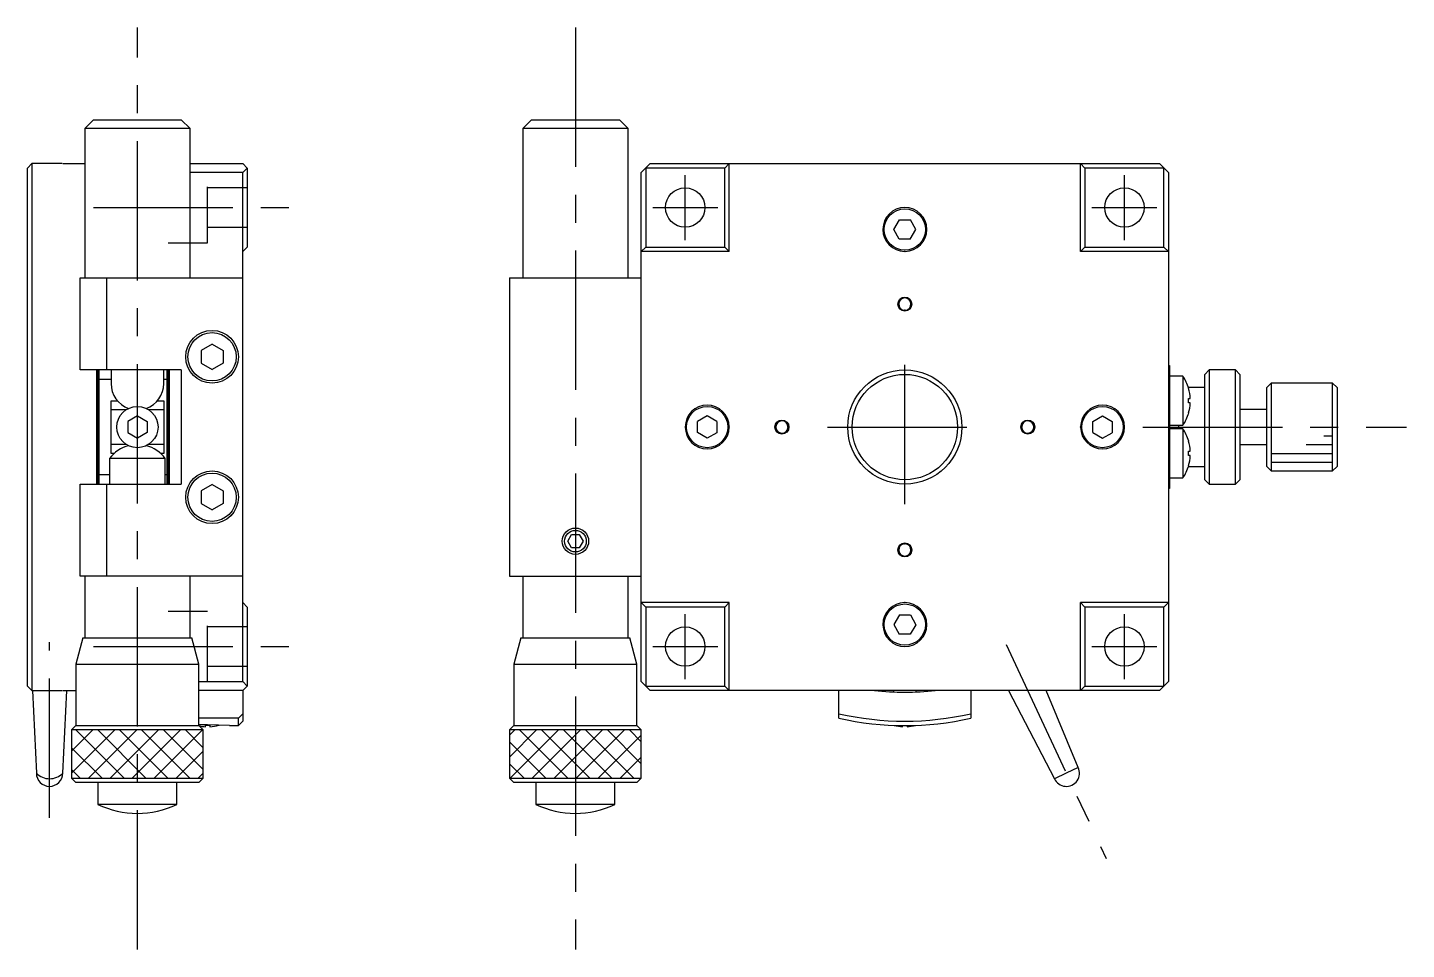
# Model space of a CAD drawing. Extents: x 0 to 351, y -8 to 206.
# Drawn here: x 194.2 to 351.2, y 52.9 to 157.9 of the extents above; entities that cross this region are included whole.
import ezdxf

# ---------------------------------------------------------------- set-up
doc = ezdxf.new("R2010")
doc.units = 0
doc.header["$LTSCALE"] = 0.5
doc.linetypes.add('CENTER', pattern=[50.8, 31.75, -6.35, 6.35, -6.35])
doc.linetypes.add('DASHED', pattern=[19.05, 12.7, -6.35])
for name, color, linetype in [('MSM_CENTER', 1, 'CENTER'), ('MSM_CONTINUOUS', 7, 'CONTINUOUS'), ('MSM_DASHED', 4, 'DASHED'), ('MSM_NARROW', 5, 'CONTINUOUS')]:
    doc.layers.add(name, color=color, linetype=linetype)

msp = doc.modelspace()

# ---------------------------------------------------------------- linework, layer by layer
at = {"layer": 'MSM_CENTER'}
for p, q in [((206.683636, 52.900134), (206.683636, 157.900134)), ((256.550443, 157.900134), (256.550443, 52.900134)), ((269.050443, 133.700134), (269.050443, 141.100134)), ((319.050443, 133.700134), (319.050443, 141.100134)), ((201.683636, 137.400134), (226.683636, 137.400134)), ((265.350443, 137.400134), (272.750443, 137.400134)), ((315.350443, 137.400134), (322.750443, 137.400134)), ((294.050443, 103.600134), (294.050443, 121.200134)), ((285.250443, 112.400134), (302.850443, 112.400134)), ((321.150443, 112.400134), (351.150443, 112.400134)), ((269.050443, 83.700134), (269.050443, 91.100134)), ((319.050443, 83.700134), (319.050443, 91.100134)), ((196.683636, 67.900134), (196.683636, 87.900134)), ((201.683636, 87.400134), (226.683636, 87.400134)), ((265.350443, 87.400134), (272.750443, 87.400134)), ((305.595622, 87.641417), (316.95724, 63.276349)), ((315.350443, 87.400134), (322.750443, 87.400134))]:
    msp.add_line(p, q, dxfattribs=at)
at = {"layer": 'MSM_CONTINUOUS'}
for p, q in [((201.683636, 147.400134), (200.683636, 146.400134)), ((200.683636, 146.400134), (200.683636, 129.400134)), ((212.683636, 146.400134), (200.683636, 146.400134)), ((201.683636, 147.400134), (211.683636, 147.400134)), ((212.683636, 146.400134), (211.683636, 147.400134)), ((212.683636, 129.400134), (212.683636, 146.400134)), ((251.550443, 147.400134), (250.550443, 146.400134)), ((262.550443, 146.400134), (250.550443, 146.400134)), ((250.550443, 146.400134), (250.550443, 129.400134)), ((251.550443, 147.400134), (261.550443, 147.400134)), ((262.550443, 146.400134), (261.550443, 147.400134)), ((262.550443, 129.400134), (262.550443, 146.400134)), ((194.683636, 142.400134), (194.183636, 141.900134)), ((194.183636, 82.900134), (194.183636, 141.900134)), ((194.683636, 142.400134), (194.683636, 82.400134)), ((198.133626, 142.400134), (194.683636, 142.400134)), ((198.183636, 142.400134), (200.683636, 142.400134)), ((212.683636, 142.400134), (218.683636, 142.400134)), ((218.683636, 141.400134), (212.683636, 141.400134)), ((218.683636, 142.400134), (219.183636, 141.900134)), ((219.183636, 141.900134), (218.683636, 141.400134)), ((218.683636, 83.400134), (218.683636, 141.400134)), ((219.183636, 141.900134), (219.183636, 132.900234)), ((265.050443, 142.400134), (264.050443, 141.400134)), ((264.050443, 83.400134), (264.050443, 141.400134)), ((273.550343, 141.900134), (264.550443, 141.900134)), ((264.550443, 141.900134), (264.550443, 132.900234)), ((265.050443, 142.400134), (323.050443, 142.400134)), ((273.550343, 141.900134), (274.050343, 142.400134)), ((273.550343, 132.900234), (273.550343, 141.900134)), ((274.050343, 132.400234), (274.050343, 142.400134)), ((314.050543, 142.400134), (314.550543, 141.900134)), ((314.050543, 132.400234), (314.050543, 142.400134)), ((323.550443, 141.900134), (314.550543, 141.900134)), ((314.550543, 141.900134), (314.550543, 132.900234)), ((324.050443, 141.400134), (323.050443, 142.400134)), ((323.550443, 132.900234), (323.550443, 141.900134)), ((324.050443, 141.400134), (324.050443, 83.400134)), ((292.780324, 134.911637), (293.425346, 136.00584)), ((293.425346, 136.00584), (294.695464, 135.994337)), ((295.320561, 134.88863), (294.695464, 135.994337)), ((293.405421, 133.80593), (292.780324, 134.911637)), ((294.67554, 133.794427), (293.405421, 133.80593)), ((294.67554, 133.794427), (295.320561, 134.88863)), ((218.683636, 132.400234), (219.183636, 132.900234)), ((264.050443, 132.400234), (264.550443, 132.900234)), ((274.050343, 132.400234), (264.050443, 132.400234)), ((264.550443, 132.900234), (273.550343, 132.900234)), ((274.050343, 132.400234), (273.550343, 132.900234)), ((294.072803, 132.400234), (294.028082, 132.400234)), ((314.050543, 132.400234), (314.550543, 132.900234)), ((324.050443, 132.400234), (314.050543, 132.400234)), ((314.550543, 132.900234), (323.550443, 132.900234)), ((323.550443, 132.900234), (324.050443, 132.400234)), ((200.183636, 118.900134), (200.183636, 129.400134)), ((200.183636, 129.400134), (218.683636, 129.400134)), ((203.183636, 129.400134), (203.183636, 118.900134)), ((249.050443, 129.400134), (249.050443, 95.400134)), ((249.050443, 129.400134), (264.050443, 129.400134)), ((294.050443, 125.700134), (294.013985, 125.701084)), ((294.0869, 125.701084), (294.050443, 125.700134)), ((215.183636, 121.843509), (213.933636, 121.121821)), ((213.933636, 121.121821), (213.933636, 119.678446)), ((215.183636, 121.843509), (216.433636, 121.121821)), ((216.433636, 121.121821), (216.433636, 119.678446)), ((213.933636, 119.678446), (215.183636, 118.956758)), ((216.433636, 119.678446), (215.183636, 118.956758)), ((324.050443, 119.400134), (324.162943, 119.400134)), ((324.162943, 119.400134), (324.162943, 105.400134)), ((211.683636, 118.900134), (200.183636, 118.900134)), ((202.083636, 105.900134), (202.083636, 118.900134)), ((202.183636, 118.900134), (202.183636, 105.900134)), ((202.183636, 117.845315), (202.283636, 117.85449)), ((202.283636, 118.900134), (202.283636, 105.900134)), ((202.283636, 117.85449), (203.683636, 117.85449)), ((203.683636, 118.900134), (203.683636, 117.350134)), ((209.683636, 117.350134), (209.683636, 118.900134)), ((209.683636, 117.85449), (210.083636, 117.85449)), ((210.083636, 105.900134), (210.083636, 118.900134)), ((210.083636, 117.85449), (210.183636, 117.845315)), ((210.183636, 105.900134), (210.183636, 118.900134)), ((210.283636, 118.900134), (210.283636, 105.900134)), ((211.683636, 118.900134), (211.683636, 105.900134)), ((325.705406, 118.200134), (324.162943, 118.200134)), ((325.705406, 118.200134), (325.705406, 112.600134)), ((328.700443, 118.900134), (328.200443, 118.400134)), ((328.200443, 106.400134), (328.200443, 118.400134)), ((328.700443, 118.900134), (328.700443, 105.900134)), ((331.700443, 118.900134), (328.700443, 118.900134)), ((331.700443, 105.900134), (331.700443, 118.900134)), ((332.200443, 118.400134), (331.700443, 118.900134)), ((332.200443, 118.400134), (332.200443, 106.400134)), ((328.200443, 116.900134), (326.332639, 116.900134)), ((326.356147, 116.799273), (326.362316, 116.802281)), ((335.750443, 117.400134), (335.250443, 116.900134)), ((335.250443, 107.900134), (335.250443, 116.900134)), ((335.750443, 117.400134), (335.750443, 107.400134)), ((342.750443, 117.400134), (335.750443, 117.400134)), ((342.750443, 107.400134), (342.750443, 117.400134)), ((343.250443, 116.900134), (342.750443, 117.400134)), ((343.250443, 116.900134), (343.250443, 107.900134)), ((203.683636, 109.400134), (203.683636, 115.400134)), ((203.683636, 115.400134), (204.403834, 115.400134)), ((208.963439, 115.400134), (209.683636, 115.400134)), ((209.683636, 115.400134), (209.683636, 109.400134)), ((326.356147, 115.660134), (326.549404, 115.660134)), ((326.356147, 115.140134), (326.356147, 115.660134)), ((326.549404, 115.140134), (326.356147, 115.140134)), ((205.372149, 114.350134), (203.683636, 114.350134)), ((206.683636, 113.670304), (205.583636, 113.035219)), ((205.583636, 113.035219), (205.583636, 111.765048)), ((206.683636, 113.670304), (207.783636, 113.035219)), ((207.783636, 113.035219), (207.783636, 111.765048)), ((209.683636, 114.350134), (207.995124, 114.350134)), ((270.444736, 111.775037), (270.45624, 113.045155)), ((271.561946, 113.670252), (270.45624, 113.045155)), ((272.656149, 113.025231), (271.561946, 113.670252)), ((272.656149, 113.025231), (272.644646, 111.755112)), ((315.444736, 111.775037), (315.45624, 113.045155)), ((315.45624, 113.045155), (316.561946, 113.670252)), ((316.561946, 113.670252), (317.656149, 113.025231)), ((317.656149, 113.025231), (317.644646, 111.755112)), ((326.362316, 113.997986), (326.356147, 114.000995)), ((335.250443, 114.400134), (332.200443, 114.400134)), ((205.583636, 111.765048), (206.683636, 111.129963)), ((207.783636, 111.765048), (206.683636, 111.129963)), ((271.538939, 111.130015), (270.444736, 111.775037)), ((272.644646, 111.755112), (271.538939, 111.130015)), ((274.050343, 112.422494), (274.050343, 112.377773)), ((280.749493, 112.436591), (280.750443, 112.400134)), ((280.750443, 112.400134), (280.749493, 112.363676)), ((307.350443, 112.400134), (307.351393, 112.436591)), ((307.351393, 112.363676), (307.350443, 112.400134)), ((314.050543, 112.377773), (314.050543, 112.422494)), ((315.444736, 111.775037), (316.538939, 111.130015)), ((316.538939, 111.130015), (317.644646, 111.755112)), ((324.162943, 112.600134), (325.705406, 112.600134)), ((325.705406, 112.200134), (324.162943, 112.200134)), ((324.200443, 112.200134), (324.200443, 112.600134)), ((325.200443, 112.600134), (325.200443, 112.200134)), ((325.705406, 112.200134), (325.705406, 106.600134)), ((203.683636, 110.450134), (205.372149, 110.450134)), ((207.995124, 110.450134), (209.683636, 110.450134)), ((326.356147, 110.799273), (326.362316, 110.802281)), ((332.200443, 110.400134), (335.250443, 110.400134)), ((209.858636, 108.83311), (203.508636, 108.83311)), ((203.508636, 108.83311), (203.508636, 105.900134)), ((204.037885, 109.400134), (203.683636, 109.400134)), ((209.683636, 109.400134), (209.329388, 109.400134)), ((209.858636, 105.900134), (209.858636, 108.83311)), ((326.356147, 109.660134), (326.549404, 109.660134)), ((326.356147, 109.140134), (326.356147, 109.660134)), ((326.549404, 109.140134), (326.356147, 109.140134)), ((202.283636, 106.945778), (202.183636, 106.954952)), ((203.508636, 106.945778), (202.283636, 106.945778)), ((210.083636, 106.945778), (209.858636, 106.945778)), ((210.183636, 106.954952), (210.083636, 106.945778)), ((326.332639, 107.900134), (328.200443, 107.900134)), ((326.362316, 107.997986), (326.356147, 108.000995)), ((335.250443, 107.900134), (335.750443, 107.400134)), ((335.750443, 107.400134), (342.750443, 107.400134)), ((342.750443, 107.400134), (343.250443, 107.900134)), ((200.183636, 95.400134), (200.183636, 105.900134)), ((200.183636, 105.900134), (211.683636, 105.900134)), ((203.183636, 105.900134), (203.183636, 95.400134)), ((215.183636, 105.843509), (213.933636, 105.121821)), ((215.183636, 105.843509), (216.433636, 105.121821)), ((324.162943, 105.400134), (324.050443, 105.400134)), ((324.162943, 106.600134), (325.705406, 106.600134)), ((328.200443, 106.400134), (328.700443, 105.900134)), ((328.700443, 105.900134), (331.700443, 105.900134)), ((331.700443, 105.900134), (332.200443, 106.400134)), ((213.933636, 105.121821), (213.933636, 103.678446)), ((213.933636, 103.678446), (215.183636, 102.956758)), ((216.433636, 103.678446), (215.183636, 102.956758)), ((216.433636, 105.121821), (216.433636, 103.678446)), ((255.684417, 99.400134), (256.11743, 100.150134)), ((256.11743, 98.650134), (255.684417, 99.400134)), ((256.11743, 100.150134), (256.983456, 100.150134)), ((256.983456, 100.150134), (257.416468, 99.400134)), ((257.416468, 99.400134), (256.983456, 98.650134)), ((294.013985, 99.099184), (294.050443, 99.100134)), ((294.050443, 99.100134), (294.0869, 99.099184)), ((256.983456, 98.650134), (256.11743, 98.650134)), ((218.683636, 95.400134), (200.183636, 95.400134)), ((200.683636, 95.400134), (200.683636, 88.400134)), ((212.683636, 88.400134), (212.683636, 95.400134)), ((249.050443, 95.400134), (264.050443, 95.400134)), ((250.550443, 95.400134), (250.550443, 88.400134)), ((262.550443, 88.400134), (262.550443, 95.400134)), ((219.183636, 91.900034), (218.683636, 92.400034)), ((219.183636, 91.900034), (219.183636, 82.900134)), ((264.550443, 91.900034), (264.050443, 92.400034)), ((274.050343, 92.400034), (264.050443, 92.400034)), ((264.550443, 91.900034), (264.550443, 82.900134)), ((273.550343, 91.900034), (264.550443, 91.900034)), ((273.550343, 91.900034), (274.050343, 92.400034)), ((273.550343, 82.900134), (273.550343, 91.900034)), ((274.050343, 82.400134), (274.050343, 92.400034)), ((294.072803, 92.400034), (294.028082, 92.400034)), ((314.050543, 82.400134), (314.050543, 92.400034)), ((314.050543, 92.400034), (314.550543, 91.900034)), ((324.050443, 92.400034), (314.050543, 92.400034)), ((314.550543, 91.900034), (314.550543, 82.900134)), ((323.550443, 91.900034), (314.550543, 91.900034)), ((324.050443, 92.400034), (323.550443, 91.900034)), ((323.550443, 82.900134), (323.550443, 91.900034)), ((293.425346, 91.00584), (292.780324, 89.911637)), ((292.780324, 89.911637), (293.405421, 88.80593)), ((293.425346, 91.00584), (294.695464, 90.994337)), ((295.320561, 89.88863), (294.67554, 88.794427)), ((294.695464, 90.994337), (295.320561, 89.88863)), ((200.483636, 88.400134), (199.683636, 85.400134)), ((200.483636, 88.400134), (212.883636, 88.400134)), ((213.683636, 85.400134), (212.883636, 88.400134)), ((250.350443, 88.400134), (249.550443, 85.400134)), ((250.350443, 88.400134), (262.750443, 88.400134)), ((263.550443, 85.400134), (262.750443, 88.400134)), ((294.67554, 88.794427), (293.405421, 88.80593)), ((199.683636, 85.400134), (213.683636, 85.400134)), ((199.683636, 85.400134), (199.683636, 78.400134)), ((213.683636, 78.400134), (213.683636, 85.400134)), ((249.550443, 85.400134), (263.550443, 85.400134)), ((249.550443, 85.400134), (249.550443, 78.400134)), ((263.550443, 78.400134), (263.550443, 85.400134)), ((213.683636, 83.400134), (218.683636, 83.400134)), ((218.683636, 83.400134), (219.183636, 82.900134)), ((264.050443, 83.400134), (265.050443, 82.400134)), ((323.050443, 82.400134), (324.050443, 83.400134)), ((194.183636, 82.900134), (194.683636, 82.400134)), ((194.683636, 82.400134), (198.133626, 82.400134)), ((194.731119, 82.400134), (195.183945, 72.962893)), ((198.183328, 72.962893), (198.636154, 82.400134)), ((198.183636, 82.400134), (199.683636, 82.400134)), ((218.683636, 82.400134), (213.683636, 82.400134)), ((219.183636, 82.900134), (218.683636, 82.400134)), ((218.683636, 82.400134), (218.683636, 78.900134)), ((264.550443, 82.900134), (273.550343, 82.900134)), ((323.050443, 82.400134), (265.050443, 82.400134)), ((274.050343, 82.400134), (273.550343, 82.900134)), ((286.550443, 79.237655), (286.550443, 82.400134)), ((292.750443, 82.400114), (292.750443, 82.228127)), ((295.350443, 82.228127), (295.350443, 82.400114)), ((301.550443, 82.400134), (301.550443, 79.237655)), ((305.841178, 82.400134), (311.074876, 72.341818)), ((313.793799, 73.609672), (310.150793, 82.400134)), ((314.550543, 82.900134), (314.050543, 82.400134)), ((314.550543, 82.900134), (323.550443, 82.900134)), ((214.683636, 78.49217), (213.683566, 78.477425)), ((218.183636, 79.237655), (213.683636, 79.237655)), ((217.183636, 78.400134), (214.683636, 78.49217)), ((218.183636, 79.237655), (218.683636, 79.750478)), ((218.183636, 78.400134), (218.183636, 79.237655)), ((218.183636, 78.400134), (218.683636, 78.900134)), ((199.683636, 78.400134), (199.183636, 77.900134)), ((214.183636, 77.900134), (199.183636, 77.900134)), ((199.183636, 77.900134), (199.183636, 72.400134)), ((199.683636, 78.400134), (213.683636, 78.400134)), ((214.183636, 77.900134), (213.683636, 78.400134)), ((214.183636, 72.400134), (214.183636, 77.900134)), ((214.423636, 78.437553), (214.943636, 78.437553)), ((214.423636, 78.265181), (214.423636, 78.437553)), ((214.943636, 78.437553), (214.943636, 78.265181)), ((215.942226, 78.437553), (215.945569, 78.430698)), ((217.183636, 78.400134), (218.183636, 78.400134)), ((249.550443, 78.400134), (249.050443, 77.900134)), ((264.050443, 77.900134), (249.050443, 77.900134)), ((249.050443, 77.900134), (249.050443, 72.400134)), ((249.550443, 78.400134), (263.550443, 78.400134)), ((264.050443, 77.900134), (263.550443, 78.400134)), ((264.050443, 72.400134), (264.050443, 77.900134)), ((293.790443, 78.265181), (293.790443, 78.401128)), ((294.310443, 78.401128), (294.310443, 78.265181)), ((199.183636, 72.400134), (199.683636, 71.900134)), ((199.183636, 72.400134), (214.183636, 72.400134)), ((213.683636, 71.900134), (214.183636, 72.400134)), ((249.050443, 72.400134), (249.550443, 71.900134)), ((249.050443, 72.400134), (264.050443, 72.400134)), ((263.550443, 71.900134), (264.050443, 72.400134)), ((312.434337, 72.975745), (311.074876, 72.341818)), ((313.793799, 73.609672), (312.434337, 72.975745)), ((213.683636, 71.900134), (199.683636, 71.900134)), ((202.183636, 71.900134), (202.183636, 69.400134)), ((211.183636, 69.400134), (211.183636, 71.900134)), ((263.550443, 71.900134), (249.550443, 71.900134)), ((252.050443, 71.900134), (252.050443, 69.400134)), ((261.050443, 69.400134), (261.050443, 71.900134)), ((211.183636, 69.400134), (202.183636, 69.400134)), ((261.050443, 69.400134), (252.050443, 69.400134))]:
    msp.add_line(p, q, dxfattribs=at)
for centre, radius in [((269.050443, 137.400134), 2.25), ((319.050443, 137.400134), 2.25), ((294.050443, 134.900134), 2.35), ((294.050443, 126.400134), 0.8), ((215.183636, 120.400134), 3), ((215.183636, 120.400134), 2.75), ((294.050443, 112.400134), 6.5), ((294.050443, 112.400134), 6), ((206.683636, 112.400134), 2.35), ((271.550443, 112.400134), 2.35), ((316.550443, 112.400134), 2.35), ((280.050443, 112.400134), 0.8), ((308.050443, 112.400134), 0.8), ((215.183636, 104.400134), 3), ((215.183636, 104.400134), 2.75), ((256.550443, 99.400134), 1.2295), ((294.050443, 98.400134), 0.8), ((294.050443, 89.900134), 2.35), ((269.050443, 87.400134), 2.25), ((319.050443, 87.400134), 2.25)]:
    msp.add_circle(centre, radius, dxfattribs=at)
for centre, radius, start, end in [((294.050443, 134.900134), 2.5, 270.512471, 269.487529), ((294.050443, 126.400134), 0.7, 272.985436, 267.014564), ((321.562943, 115.400134), 5, 16.285843, 34.055798), ((206.683636, 117.350134), 3, 180, 250.528779), ((206.683636, 117.350134), 3, 289.59486, 0), ((321.562943, 115.400134), 4.993235, 2.984767, 16.272555), ((271.550443, 112.400134), 2.5, 0.512471, 359.487529), ((316.550443, 112.400134), 2.5, 180.512471, 179.487529), ((321.562943, 115.400134), 4.993235, 343.727445, 357.015233), ((280.050443, 112.400134), 0.7, 2.985436, 357.014564), ((308.050443, 112.400134), 0.7, 182.985436, 177.014564), ((321.562943, 115.400134), 5, 325.944202, 343.714157), ((294.050443, 112.400134), 30.15, 359.619926, 0.380074), ((321.562943, 109.400134), 5, 16.285843, 34.055798), ((206.683636, 106.400134), 4, 104.469394, 142.537349), ((206.683636, 106.400134), 4, 37.462651, 75.530606), ((321.562943, 109.400134), 4.993235, 2.984767, 16.272555), ((321.562943, 109.400134), 4.993235, 343.727445, 357.015233), ((321.562943, 109.400134), 5, 325.944202, 343.714157), ((294.050443, 98.400134), 0.7, 92.985436, 87.014564), ((294.050443, 89.900134), 2.5, 90.512471, 89.487529), ((294.050443, 112.400134), 30.2, 263.402352, 276.597648), ((294.050443, 112.400134), 33.5, 257.062938, 282.937062), ((294.050443, 112.400134), 34, 257.256415, 282.743585), ((214.683636, 82.750134), 4.492483, 257.639782, 266.682184), ((214.683636, 82.750134), 4.492483, 273.317816, 286.26943), ((214.683636, 82.750134), 4.5, 286.285843, 286.88194391), ((294.050443, 82.750134), 4.492483, 254.483817, 266.682184), ((294.050443, 82.750134), 4.492483, 273.317816, 285.516183), ((196.683636, 72.975745), 1.5, 180, 0), ((196.683636, 74.433434), 2.091616, 224.1804112, 315.8195888), ((312.434337, 72.975745), 1.5, 205, 25), ((206.766901, 79.399828), 11.000009, 245.3760949, 269.56629692), ((206.600373, 79.399819), 11, 270.4336979, 294.62391567), ((256.633706, 79.399819), 11, 245.37608433, 269.5663021), ((256.46718, 79.399819), 11, 270.4336979, 294.62391567)]:
    msp.add_arc(centre, radius, start, end, dxfattribs=at)
at = {"layer": 'MSM_DASHED'}
for p, q in [((214.683636, 133.400134), (214.683636, 141.400134)), ((219.183636, 139.650134), (214.683636, 139.650134)), ((214.683636, 135.150134), (219.183636, 135.150134)), ((210.183636, 133.400134), (214.683636, 133.400134)), ((214.683636, 91.400134), (210.183636, 91.400134)), ((214.683636, 83.400134), (214.683636, 91.400134)), ((219.183636, 89.650134), (214.683636, 89.650134)), ((214.683636, 85.150134), (219.183636, 85.150134))]:
    msp.add_line(p, q, dxfattribs=at)
at = {"layer": 'MSM_NARROW'}
for p, q in [((339.750443, 110.400134), (342.750443, 110.400134)), ((341.750443, 111.400134), (342.750443, 111.400134)), ((335.750443, 109.400134), (342.750443, 109.400134)), ((335.750443, 108.400134), (342.750443, 108.400134)), ((199.183636, 75.479373), (201.604397, 77.900134)), ((199.183636, 72.979373), (204.104397, 77.900134)), ((199.663786, 77.900134), (205.163786, 72.400134)), ((201.104397, 72.400134), (206.604397, 77.900134)), ((202.163786, 77.900134), (207.663786, 72.400134)), ((203.604397, 72.400134), (209.104397, 77.900134)), ((204.663786, 77.900134), (210.163786, 72.400134)), ((206.104397, 72.400134), (211.604397, 77.900134)), ((207.163786, 77.900134), (212.663786, 72.400134)), ((208.604397, 72.400134), (214.104397, 77.900134)), ((209.663786, 77.900134), (214.183636, 73.380283)), ((212.163786, 77.900134), (214.183636, 75.880283)), ((249.050443, 77.312986), (249.63759, 77.900134)), ((249.050443, 74.812986), (252.13759, 77.900134)), ((249.13759, 72.400134), (254.63759, 77.900134)), ((250.19698, 77.900134), (255.69698, 72.400134)), ((251.63759, 72.400134), (257.13759, 77.900134)), ((252.69698, 77.900134), (258.19698, 72.400134)), ((254.13759, 72.400134), (259.63759, 77.900134)), ((255.19698, 77.900134), (260.69698, 72.400134)), ((256.63759, 72.400134), (262.13759, 77.900134)), ((257.69698, 77.900134), (263.19698, 72.400134)), ((259.13759, 72.400134), (264.050443, 77.312986)), ((260.19698, 77.900134), (264.050443, 74.046671)), ((262.69698, 77.900134), (264.050443, 76.546671)), ((199.183636, 75.880283), (202.663786, 72.400134)), ((211.104397, 72.400134), (214.183636, 75.479373)), ((249.050443, 76.546671), (253.19698, 72.400134)), ((249.050443, 74.046671), (250.69698, 72.400134)), ((261.63759, 72.400134), (264.050443, 74.812986)), ((199.183636, 73.380283), (200.163786, 72.400134)), ((213.604397, 72.400134), (214.183636, 72.979373))]:
    msp.add_line(p, q, dxfattribs=at)
msp.add_circle((256.550443, 99.400134), 1.5, dxfattribs=at)

doc.saveas('drawing.dxf')
